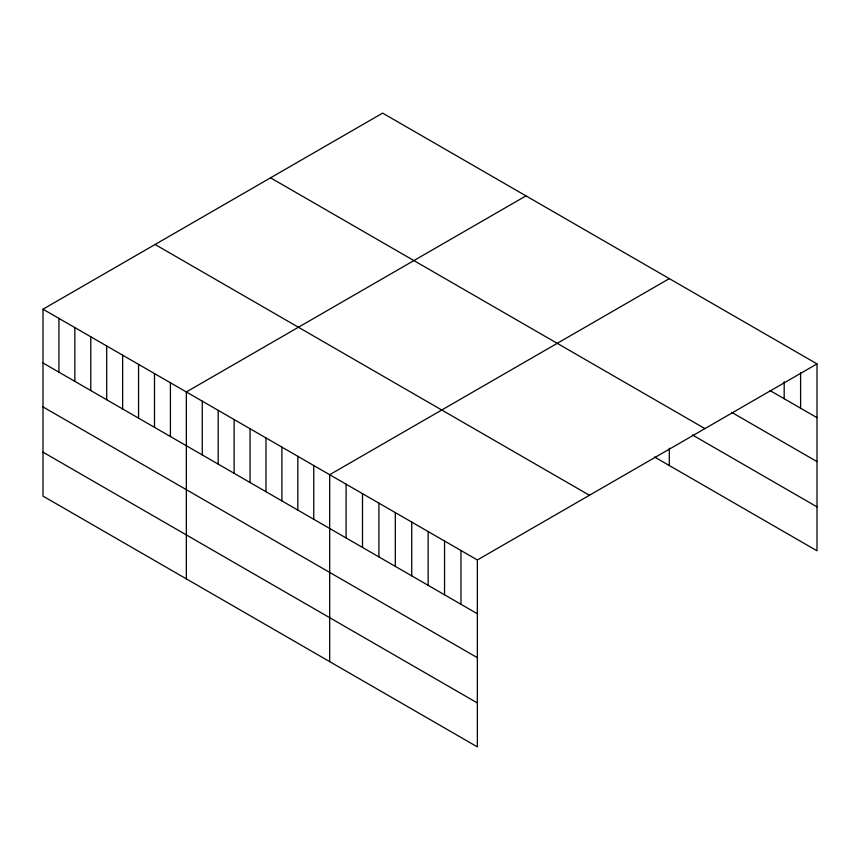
<?xml version="1.0" encoding="UTF-8"?>
<svg xmlns="http://www.w3.org/2000/svg" width="860" height="860" viewBox="0 0 860 860"><rect width="100%" height="100%" fill="white"/><g stroke="black" fill="none" stroke-linecap="round" stroke-linejoin="round"><path stroke-width="1.29" d="M43 309.202L477.364 559.978L477.364 746.888L43 496.102L43 309.202L382.635 113.111L817 363.898L817 550.798L654.524 456.993M525.976 195.876L186.34 391.956L186.34 578.866M669.317 278.629L329.681 474.709L329.681 661.62M477.364 559.978L817 363.898M769.958 390.515L817 417.67M731.666 412.338L817 461.605M270.556 177.826L704.92 428.602M692.289 434.87L817 506.873M155.079 244.487L589.444 495.274M43 362.974L477.364 613.75M43 406.909L477.364 657.685M43 452.166L477.364 702.953M800.596 372.778L800.596 408.199M784.18 381.668L784.18 398.717M669.317 448.232L669.317 465.539M460.96 550.508L460.96 604.279M444.555 541.026L444.555 594.808M428.14 531.555L428.14 585.327M411.736 522.085L411.736 575.856M395.32 512.614L395.32 566.385M378.916 503.132L378.916 556.914M362.501 493.661L362.501 547.433M346.096 484.191L346.096 537.962M313.76 465.518L313.76 519.289M297.829 456.327L297.829 510.098M281.908 447.125L281.908 500.907M265.976 437.933L265.976 491.705M250.045 428.731L250.045 482.514M234.124 419.54L234.124 473.312M218.193 410.349L218.193 464.12M202.272 401.147L202.272 454.929M170.42 382.764L170.42 436.536M154.488 373.562L154.488 427.345M138.557 364.371L138.557 418.143M122.636 355.169L122.636 408.952M106.704 345.978L106.704 399.75M90.784 336.787L90.784 390.558M74.852 327.585L74.852 381.367M58.931 318.394L58.931 372.165"/></g></svg>
